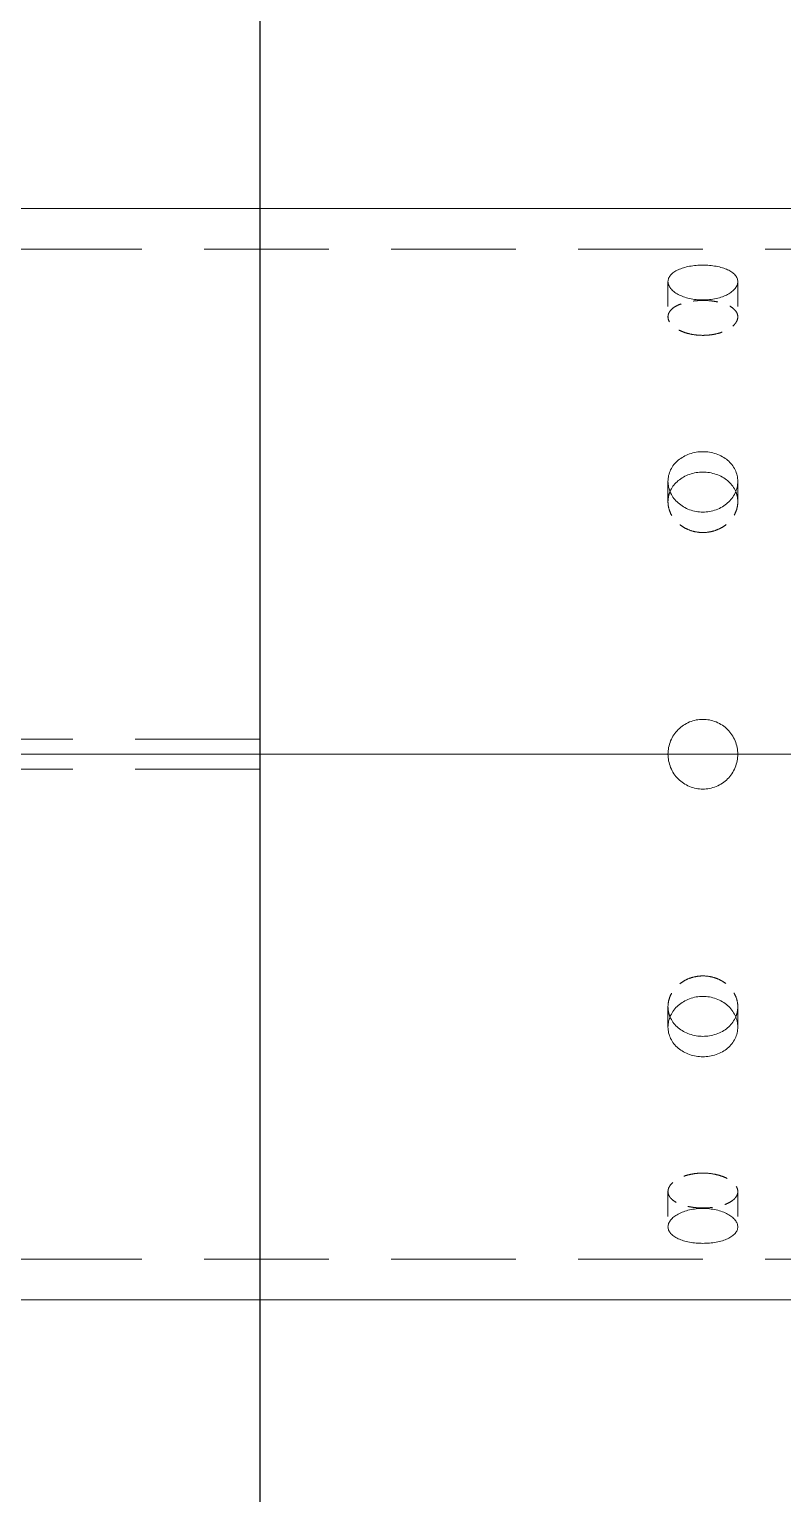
# Model space of a CAD drawing. Header units: millimetres. Extents: x -46397 to 283259, y -8690 to 23983.
# Drawn here: x 121856.5 to 122007.6, y 151.2 to 445.2 of the extents above; entities that cross this region are included whole.
import ezdxf

# ---------------------------------------------------------------- set-up
doc = ezdxf.new("R2010")
doc.units = ezdxf.units.MM
for name, pattern in [('CENTER', [2, 1.25, -0.25, 0.25, -0.25]), ('HIDDEN', [0.375, 0.25, -0.125]), ('HIDDENX2', [0.75, 0.5, -0.25])]:
    doc.linetypes.add(name, pattern=pattern)
for name, color, linetype, lineweight in [('CHUAN NET KHUAT', 4, 'HIDDEN', 0), ('DUONGCHINH', 7, 'Continuous', 25), ('DUONGTAM', 1, 'CENTER', 0)]:
    doc.layers.add(name, color=color, linetype=linetype, lineweight=lineweight)
doc.layers.add('flashshoot', color=7, linetype='Continuous')

# ---------------------------------------------------------------- blocks, each defined once
blk = doc.blocks.new('A$C90275d84')
at = {"color": 2, "linetype": 'Continuous', "lineweight": 0, "ltscale": 10}
for p, q in [((-109.55, 1960), (-109.55, -3000)), ((109.55, 1960), (109.55, -3000))]:
    blk.add_line(p, q, dxfattribs=at)
at = {"color": 1, "linetype": 'HIDDENX2', "lineweight": 0, "ltscale": 50}
for p, q in [((-101.37, 1960), (-101.37, -3000)), ((101.37, 1960), (101.37, -3000))]:
    blk.add_line(p, q, dxfattribs=at)
at = {"color": 1, "linetype": 'HIDDENX2', "lineweight": 0, "ltscale": 10}
for p, q in [((-94.87, -283), (-87.79, -283)), ((-54.77, -283), (-50.68, -283)), ((50.68, -283), (54.77, -283)), ((87.79, -283), (94.87, -283)), ((-94.87, -297), (-87.79, -297)), ((-54.77, -297), (-50.68, -297)), ((50.68, -297), (54.77, -297)), ((87.79, -297), (94.87, -297))]:
    blk.add_line(p, q, dxfattribs=at)
at = {"color": 2, "linetype": 'Continuous', "lineweight": 0, "ltscale": 10}
for points, knots in [([(-91.18, -290), (-91.18, -290.44), (-91.2, -290.89), (-91.3, -291.8), (-91.38, -292.25), (-91.57, -293.11), (-91.69, -293.52), (-91.98, -294.29), (-92.13, -294.64), (-92.47, -295.26), (-92.66, -295.55), (-93.06, -296.07), (-93.28, -296.29), (-93.73, -296.65), (-93.96, -296.78), (-94.42, -296.96), (-94.65, -297), (-95.09, -297), (-95.32, -296.96), (-95.76, -296.78), (-95.98, -296.65), (-96.39, -296.29), (-96.59, -296.07), (-96.94, -295.55), (-97.11, -295.26), (-97.39, -294.64), (-97.53, -294.29), (-97.76, -293.52), (-97.86, -293.11), (-98.02, -292.25), (-98.08, -291.8), (-98.16, -290.89), (-98.18, -290.44), (-98.18, -289.56), (-98.16, -289.11), (-98.08, -288.2), (-98.02, -287.75), (-97.86, -286.89), (-97.76, -286.48), (-97.53, -285.71), (-97.39, -285.36), (-97.11, -284.74), (-96.94, -284.45), (-96.59, -283.93), (-96.39, -283.71), (-95.98, -283.35), (-95.76, -283.22), (-95.32, -283.04), (-95.09, -283), (-94.65, -283), (-94.42, -283.04), (-93.96, -283.22), (-93.73, -283.35), (-93.28, -283.71), (-93.06, -283.93), (-92.66, -284.45), (-92.47, -284.74), (-92.13, -285.36), (-91.98, -285.71), (-91.69, -286.48), (-91.57, -286.89), (-91.38, -287.75), (-91.3, -288.2), (-91.2, -289.11), (-91.18, -289.56), (-91.18, -290)], [0, 0, 0, 0, 1.318789, 1.318789, 2.637578, 2.637578, 3.956368, 3.956368, 5.275157, 5.275157, 6.593945, 6.593945, 7.912734, 7.912734, 9.231522, 9.231522, 10.550311, 10.550311, 11.869099, 11.869099, 13.187888, 13.187888, 14.506676, 14.506676, 15.825465, 15.825465, 17.144254, 17.144254, 18.463043, 18.463043, 19.781833, 19.781833, 21.100622, 21.100622, 22.419411, 22.419411, 23.7382, 23.7382, 25.05699, 25.05699, 26.375779, 26.375779, 27.694567, 27.694567, 29.013356, 29.013356, 30.332144, 30.332144, 31.650933, 31.650933, 32.969721, 32.969721, 34.28851, 34.28851, 35.607298, 35.607298, 36.926087, 36.926087, 38.244876, 38.244876, 39.563665, 39.563665, 40.882454, 40.882454, 42.201244, 42.201244, 42.201244, 42.201244]), ([(-48.6, -290), (-48.6, -290.44), (-48.64, -290.89), (-48.8, -291.8), (-48.92, -292.25), (-49.24, -293.11), (-49.44, -293.52), (-49.9, -294.29), (-50.16, -294.64), (-50.71, -295.26), (-51.02, -295.55), (-51.7, -296.07), (-52.06, -296.29), (-52.82, -296.65), (-53.21, -296.78), (-54, -296.96), (-54.39, -297), (-55.16, -297), (-55.55, -296.96), (-56.33, -296.78), (-56.71, -296.65), (-57.45, -296.29), (-57.8, -296.07), (-58.45, -295.55), (-58.74, -295.26), (-59.27, -294.64), (-59.51, -294.29), (-59.94, -293.52), (-60.13, -293.11), (-60.43, -292.25), (-60.54, -291.8), (-60.69, -290.89), (-60.73, -290.44), (-60.73, -289.56), (-60.69, -289.11), (-60.54, -288.2), (-60.43, -287.75), (-60.13, -286.89), (-59.94, -286.48), (-59.51, -285.71), (-59.27, -285.36), (-58.74, -284.74), (-58.45, -284.45), (-57.8, -283.93), (-57.45, -283.71), (-56.71, -283.35), (-56.33, -283.22), (-55.55, -283.04), (-55.16, -283), (-54.39, -283), (-54, -283.04), (-53.21, -283.22), (-52.82, -283.35), (-52.06, -283.71), (-51.7, -283.93), (-51.02, -284.45), (-50.71, -284.74), (-50.16, -285.36), (-49.9, -285.71), (-49.44, -286.48), (-49.24, -286.89), (-48.92, -287.75), (-48.8, -288.2), (-48.64, -289.11), (-48.6, -289.56), (-48.6, -290)], [0, 0, 0, 0, 1.318789, 1.318789, 2.637578, 2.637578, 3.956368, 3.956368, 5.275157, 5.275157, 6.593945, 6.593945, 7.912734, 7.912734, 9.231522, 9.231522, 10.550311, 10.550311, 11.869099, 11.869099, 13.187888, 13.187888, 14.506676, 14.506676, 15.825465, 15.825465, 17.144254, 17.144254, 18.463043, 18.463043, 19.781833, 19.781833, 21.100622, 21.100622, 22.419411, 22.419411, 23.7382, 23.7382, 25.05699, 25.05699, 26.375779, 26.375779, 27.694567, 27.694567, 29.013356, 29.013356, 30.332144, 30.332144, 31.650933, 31.650933, 32.969721, 32.969721, 34.28851, 34.28851, 35.607298, 35.607298, 36.926087, 36.926087, 38.244876, 38.244876, 39.563665, 39.563665, 40.882454, 40.882454, 42.201244, 42.201244, 42.201244, 42.201244]), ([(-52.72, -283.41), (-52.81, -283.45), (-52.9, -283.49), (-53.36, -283.71), (-53.71, -283.93), (-54.35, -284.45), (-54.65, -284.74), (-55.17, -285.36), (-55.42, -285.71), (-55.85, -286.48), (-56.03, -286.89), (-56.33, -287.75), (-56.44, -288.2), (-56.59, -289.11), (-56.63, -289.56), (-56.63, -290.44), (-56.59, -290.89), (-56.44, -291.8), (-56.33, -292.25), (-56.03, -293.11), (-55.85, -293.52), (-55.42, -294.29), (-55.17, -294.64), (-54.65, -295.26), (-54.35, -295.55), (-53.71, -296.07), (-53.36, -296.29), (-52.9, -296.51), (-52.81, -296.55), (-52.72, -296.59)], [12.868165, 12.868165, 12.868165, 12.868165, 13.188536, 13.188536, 14.507389, 14.507389, 15.826243, 15.826243, 17.145097, 17.145097, 18.463951, 18.463951, 19.782805, 19.782805, 21.10166, 21.10166, 22.420514, 22.420514, 23.739368, 23.739368, 25.058222, 25.058222, 26.377077, 26.377077, 27.69593, 27.69593, 29.014783, 29.014783, 29.335155, 29.335155, 29.335155, 29.335155]), ([(-7, -290), (-7, -289.56), (-6.96, -289.11), (-6.78, -288.2), (-6.65, -287.75), (-6.29, -286.89), (-6.07, -286.48), (-5.55, -285.71), (-5.26, -285.36), (-4.64, -284.74), (-4.29, -284.45), (-3.52, -283.93), (-3.11, -283.71), (-2.25, -283.35), (-1.8, -283.22), (-0.89, -283.04), (-0.44, -283), (0.44, -283), (0.89, -283.04), (1.8, -283.22), (2.25, -283.35), (3.11, -283.71), (3.52, -283.93), (4.29, -284.45), (4.64, -284.74), (5.26, -285.36), (5.55, -285.71), (6.07, -286.48), (6.29, -286.89), (6.65, -287.75), (6.78, -288.2), (6.96, -289.11), (7, -289.56), (7, -290.44), (6.96, -290.89), (6.78, -291.8), (6.65, -292.25), (6.29, -293.11), (6.07, -293.52), (5.55, -294.29), (5.26, -294.64), (4.64, -295.26), (4.29, -295.55), (3.52, -296.07), (3.11, -296.29), (2.25, -296.65), (1.8, -296.78), (0.89, -296.96), (0.44, -297), (-0.44, -297), (-0.89, -296.96), (-1.8, -296.78), (-2.25, -296.65), (-3.11, -296.29), (-3.52, -296.07), (-4.29, -295.55), (-4.64, -295.26), (-5.26, -294.64), (-5.55, -294.29), (-6.07, -293.52), (-6.29, -293.11), (-6.65, -292.25), (-6.78, -291.8), (-6.96, -290.89), (-7, -290.44), (-7, -290)], [0, 0, 0, 0, 1.318789, 1.318789, 2.637578, 2.637578, 3.956368, 3.956368, 5.275157, 5.275157, 6.593945, 6.593945, 7.912734, 7.912734, 9.231522, 9.231522, 10.550311, 10.550311, 11.869099, 11.869099, 13.187888, 13.187888, 14.506676, 14.506676, 15.825465, 15.825465, 17.144254, 17.144254, 18.463043, 18.463043, 19.781833, 19.781833, 21.100622, 21.100622, 22.419411, 22.419411, 23.7382, 23.7382, 25.05699, 25.05699, 26.375779, 26.375779, 27.694567, 27.694567, 29.013356, 29.013356, 30.332144, 30.332144, 31.650933, 31.650933, 32.969721, 32.969721, 34.28851, 34.28851, 35.607298, 35.607298, 36.926087, 36.926087, 38.244876, 38.244876, 39.563665, 39.563665, 40.882454, 40.882454, 42.201244, 42.201244, 42.201244, 42.201244]), ([(48.6, -290), (48.6, -289.56), (48.64, -289.11), (48.8, -288.2), (48.92, -287.75), (49.24, -286.89), (49.44, -286.48), (49.9, -285.71), (50.16, -285.36), (50.71, -284.74), (51.02, -284.45), (51.7, -283.93), (52.06, -283.71), (52.82, -283.35), (53.21, -283.22), (54, -283.04), (54.39, -283), (55.16, -283), (55.55, -283.04), (56.33, -283.22), (56.71, -283.35), (57.45, -283.71), (57.8, -283.93), (58.45, -284.45), (58.74, -284.74), (59.27, -285.36), (59.51, -285.71), (59.94, -286.48), (60.13, -286.89), (60.43, -287.75), (60.54, -288.2), (60.69, -289.11), (60.73, -289.56), (60.73, -290.44), (60.69, -290.89), (60.54, -291.8), (60.43, -292.25), (60.13, -293.11), (59.94, -293.52), (59.51, -294.29), (59.27, -294.64), (58.74, -295.26), (58.45, -295.55), (57.8, -296.07), (57.45, -296.29), (56.71, -296.65), (56.33, -296.78), (55.55, -296.96), (55.16, -297), (54.39, -297), (54, -296.96), (53.21, -296.78), (52.82, -296.65), (52.06, -296.29), (51.7, -296.07), (51.02, -295.55), (50.71, -295.26), (50.16, -294.64), (49.9, -294.29), (49.44, -293.52), (49.24, -293.11), (48.92, -292.25), (48.8, -291.8), (48.64, -290.89), (48.6, -290.44), (48.6, -290)], [0, 0, 0, 0, 1.318789, 1.318789, 2.637578, 2.637578, 3.956368, 3.956368, 5.275157, 5.275157, 6.593945, 6.593945, 7.912734, 7.912734, 9.231522, 9.231522, 10.550311, 10.550311, 11.869099, 11.869099, 13.187888, 13.187888, 14.506676, 14.506676, 15.825465, 15.825465, 17.144254, 17.144254, 18.463043, 18.463043, 19.781833, 19.781833, 21.100622, 21.100622, 22.419411, 22.419411, 23.7382, 23.7382, 25.05699, 25.05699, 26.375779, 26.375779, 27.694567, 27.694567, 29.013356, 29.013356, 30.332144, 30.332144, 31.650933, 31.650933, 32.969721, 32.969721, 34.28851, 34.28851, 35.607298, 35.607298, 36.926087, 36.926087, 38.244876, 38.244876, 39.563665, 39.563665, 40.882454, 40.882454, 42.201244, 42.201244, 42.201244, 42.201244]), ([(52.72, -296.59), (52.81, -296.55), (52.9, -296.51), (53.36, -296.29), (53.71, -296.07), (54.35, -295.55), (54.65, -295.26), (55.17, -294.64), (55.42, -294.29), (55.85, -293.52), (56.03, -293.11), (56.33, -292.25), (56.44, -291.8), (56.59, -290.89), (56.63, -290.44), (56.63, -289.56), (56.59, -289.11), (56.44, -288.2), (56.33, -287.75), (56.03, -286.89), (55.85, -286.48), (55.42, -285.71), (55.17, -285.36), (54.65, -284.74), (54.35, -284.45), (53.71, -283.93), (53.36, -283.71), (52.9, -283.49), (52.81, -283.45), (52.72, -283.41)], [12.868165, 12.868165, 12.868165, 12.868165, 13.188536, 13.188536, 14.507389, 14.507389, 15.826243, 15.826243, 17.145097, 17.145097, 18.463951, 18.463951, 19.782805, 19.782805, 21.10166, 21.10166, 22.420514, 22.420514, 23.739368, 23.739368, 25.058222, 25.058222, 26.377077, 26.377077, 27.69593, 27.69593, 29.014783, 29.014783, 29.335155, 29.335155, 29.335155, 29.335155]), ([(91.18, -290), (91.18, -289.56), (91.2, -289.11), (91.3, -288.2), (91.38, -287.75), (91.57, -286.89), (91.69, -286.48), (91.98, -285.71), (92.13, -285.36), (92.47, -284.74), (92.66, -284.45), (93.06, -283.93), (93.28, -283.71), (93.73, -283.35), (93.96, -283.22), (94.42, -283.04), (94.65, -283), (95.09, -283), (95.32, -283.04), (95.76, -283.22), (95.98, -283.35), (96.39, -283.71), (96.59, -283.93), (96.94, -284.45), (97.11, -284.74), (97.39, -285.36), (97.53, -285.71), (97.76, -286.48), (97.86, -286.89), (98.02, -287.75), (98.08, -288.2), (98.16, -289.11), (98.18, -289.56), (98.18, -290.44), (98.16, -290.89), (98.08, -291.8), (98.02, -292.25), (97.86, -293.11), (97.76, -293.52), (97.53, -294.29), (97.39, -294.64), (97.11, -295.26), (96.94, -295.55), (96.59, -296.07), (96.39, -296.29), (95.98, -296.65), (95.76, -296.78), (95.32, -296.96), (95.09, -297), (94.65, -297), (94.42, -296.96), (93.96, -296.78), (93.73, -296.65), (93.28, -296.29), (93.06, -296.07), (92.66, -295.55), (92.47, -295.26), (92.13, -294.64), (91.98, -294.29), (91.69, -293.52), (91.57, -293.11), (91.38, -292.25), (91.3, -291.8), (91.2, -290.89), (91.18, -290.44), (91.18, -290)], [0, 0, 0, 0, 1.318789, 1.318789, 2.637578, 2.637578, 3.956368, 3.956368, 5.275157, 5.275157, 6.593945, 6.593945, 7.912734, 7.912734, 9.231522, 9.231522, 10.550311, 10.550311, 11.869099, 11.869099, 13.187888, 13.187888, 14.506676, 14.506676, 15.825465, 15.825465, 17.144254, 17.144254, 18.463043, 18.463043, 19.781833, 19.781833, 21.100622, 21.100622, 22.419411, 22.419411, 23.7382, 23.7382, 25.05699, 25.05699, 26.375779, 26.375779, 27.694567, 27.694567, 29.013356, 29.013356, 30.332144, 30.332144, 31.650933, 31.650933, 32.969721, 32.969721, 34.28851, 34.28851, 35.607298, 35.607298, 36.926087, 36.926087, 38.244876, 38.244876, 39.563665, 39.563665, 40.882454, 40.882454, 42.201244, 42.201244, 42.201244, 42.201244])]:
    blk.add_open_spline(points, degree=3, knots=knots, dxfattribs=at)
at = {"color": 1, "linetype": 'HIDDENX2', "lineweight": 0, "ltscale": 10}
for points, knots in [([(-84.08, -290), (-84.08, -289.56), (-84.1, -289.11), (-84.2, -288.2), (-84.28, -287.75), (-84.48, -286.89), (-84.6, -286.48), (-84.88, -285.71), (-85.04, -285.36), (-85.38, -284.74), (-85.57, -284.45), (-85.97, -283.93), (-86.19, -283.71), (-86.64, -283.35), (-86.88, -283.22), (-87.34, -283.04), (-87.57, -283), (-88.01, -283), (-88.23, -283.04), (-88.68, -283.22), (-88.89, -283.35), (-89.3, -283.71), (-89.5, -283.93), (-89.86, -284.45), (-90.02, -284.74), (-90.3, -285.36), (-90.43, -285.71), (-90.66, -286.48), (-90.76, -286.89), (-90.92, -287.75), (-90.98, -288.2), (-91.06, -289.11), (-91.08, -289.56), (-91.08, -290.44), (-91.06, -290.89), (-90.98, -291.8), (-90.92, -292.25), (-90.76, -293.11), (-90.66, -293.52), (-90.43, -294.29), (-90.3, -294.64), (-90.02, -295.26), (-89.86, -295.55), (-89.5, -296.07), (-89.3, -296.29), (-88.89, -296.65), (-88.68, -296.78), (-88.23, -296.96), (-88.01, -297), (-87.57, -297), (-87.34, -296.96), (-86.88, -296.78), (-86.64, -296.65), (-86.19, -296.29), (-85.97, -296.07), (-85.57, -295.55), (-85.38, -295.26), (-85.04, -294.64), (-84.88, -294.29), (-84.6, -293.52), (-84.48, -293.11), (-84.28, -292.25), (-84.2, -291.8), (-84.1, -290.89), (-84.08, -290.44), (-84.08, -290)], [0, 0, 0, 0, 1.318854, 1.318854, 2.637708, 2.637708, 3.956563, 3.956563, 5.275417, 5.275417, 6.59427, 6.59427, 7.913123, 7.913123, 9.231977, 9.231977, 10.55083, 10.55083, 11.869683, 11.869683, 13.188536, 13.188536, 14.507389, 14.507389, 15.826243, 15.826243, 17.145097, 17.145097, 18.463951, 18.463951, 19.782805, 19.782805, 21.10166, 21.10166, 22.420514, 22.420514, 23.739368, 23.739368, 25.058222, 25.058222, 26.377077, 26.377077, 27.69593, 27.69593, 29.014783, 29.014783, 30.333636, 30.333636, 31.652489, 31.652489, 32.971343, 32.971343, 34.290196, 34.290196, 35.609049, 35.609049, 36.927902, 36.927902, 38.246757, 38.246757, 39.565611, 39.565611, 40.884465, 40.884465, 42.203319, 42.203319, 42.203319, 42.203319]), ([(-44.5, -290), (-44.5, -289.56), (-44.54, -289.11), (-44.7, -288.2), (-44.82, -287.75), (-45.14, -286.89), (-45.34, -286.48), (-45.8, -285.71), (-46.06, -285.36), (-46.61, -284.74), (-46.93, -284.45), (-47.6, -283.93), (-47.97, -283.71), (-48.73, -283.35), (-49.12, -283.22), (-49.91, -283.04), (-50.3, -283), (-51.07, -283), (-51.46, -283.04), (-52.14, -283.2), (-52.43, -283.29), (-52.72, -283.41)], [0, 0, 0, 0, 1.318854, 1.318854, 2.637708, 2.637708, 3.956563, 3.956563, 5.275417, 5.275417, 6.59427, 6.59427, 7.913123, 7.913123, 9.231977, 9.231977, 10.55083, 10.55083, 11.869683, 11.869683, 12.868165, 12.868165, 12.868165, 12.868165]), ([(52.72, -283.41), (52.43, -283.29), (52.14, -283.2), (51.46, -283.04), (51.07, -283), (50.3, -283), (49.91, -283.04), (49.12, -283.22), (48.73, -283.35), (47.97, -283.71), (47.6, -283.93), (46.93, -284.45), (46.61, -284.74), (46.06, -285.36), (45.8, -285.71), (45.34, -286.48), (45.14, -286.89), (44.82, -287.75), (44.7, -288.2), (44.54, -289.11), (44.5, -289.56), (44.5, -290)], [29.335155, 29.335155, 29.335155, 29.335155, 30.333636, 30.333636, 31.652489, 31.652489, 32.971343, 32.971343, 34.290196, 34.290196, 35.609049, 35.609049, 36.927902, 36.927902, 38.246757, 38.246757, 39.565611, 39.565611, 40.884465, 40.884465, 42.203319, 42.203319, 42.203319, 42.203319]), ([(84.08, -290), (84.08, -290.44), (84.1, -290.89), (84.2, -291.8), (84.28, -292.25), (84.48, -293.11), (84.6, -293.52), (84.88, -294.29), (85.04, -294.64), (85.38, -295.26), (85.57, -295.55), (85.97, -296.07), (86.19, -296.29), (86.64, -296.65), (86.88, -296.78), (87.34, -296.96), (87.57, -297), (88.01, -297), (88.23, -296.96), (88.68, -296.78), (88.89, -296.65), (89.3, -296.29), (89.5, -296.07), (89.86, -295.55), (90.02, -295.26), (90.3, -294.64), (90.43, -294.29), (90.66, -293.52), (90.76, -293.11), (90.92, -292.25), (90.98, -291.8), (91.06, -290.89), (91.08, -290.44), (91.08, -289.56), (91.06, -289.11), (90.98, -288.2), (90.92, -287.75), (90.76, -286.89), (90.66, -286.48), (90.43, -285.71), (90.3, -285.36), (90.02, -284.74), (89.86, -284.45), (89.5, -283.93), (89.3, -283.71), (88.89, -283.35), (88.68, -283.22), (88.23, -283.04), (88.01, -283), (87.57, -283), (87.34, -283.04), (86.88, -283.22), (86.64, -283.35), (86.19, -283.71), (85.97, -283.93), (85.57, -284.45), (85.38, -284.74), (85.04, -285.36), (84.88, -285.71), (84.6, -286.48), (84.48, -286.89), (84.28, -287.75), (84.2, -288.2), (84.1, -289.11), (84.08, -289.56), (84.08, -290)], [0, 0, 0, 0, 1.318854, 1.318854, 2.637708, 2.637708, 3.956563, 3.956563, 5.275417, 5.275417, 6.59427, 6.59427, 7.913123, 7.913123, 9.231977, 9.231977, 10.55083, 10.55083, 11.869683, 11.869683, 13.188536, 13.188536, 14.507389, 14.507389, 15.826243, 15.826243, 17.145097, 17.145097, 18.463951, 18.463951, 19.782805, 19.782805, 21.10166, 21.10166, 22.420514, 22.420514, 23.739368, 23.739368, 25.058222, 25.058222, 26.377077, 26.377077, 27.69593, 27.69593, 29.014783, 29.014783, 30.333636, 30.333636, 31.652489, 31.652489, 32.971343, 32.971343, 34.290196, 34.290196, 35.609049, 35.609049, 36.927902, 36.927902, 38.246757, 38.246757, 39.565611, 39.565611, 40.884465, 40.884465, 42.203319, 42.203319, 42.203319, 42.203319]), ([(-52.72, -296.59), (-52.43, -296.71), (-52.14, -296.8), (-51.46, -296.96), (-51.07, -297), (-50.3, -297), (-49.91, -296.96), (-49.12, -296.78), (-48.73, -296.65), (-47.97, -296.29), (-47.6, -296.07), (-46.93, -295.55), (-46.61, -295.26), (-46.06, -294.64), (-45.8, -294.29), (-45.34, -293.52), (-45.14, -293.11), (-44.82, -292.25), (-44.7, -291.8), (-44.54, -290.89), (-44.5, -290.44), (-44.5, -290)], [29.335155, 29.335155, 29.335155, 29.335155, 30.333636, 30.333636, 31.652489, 31.652489, 32.971343, 32.971343, 34.290196, 34.290196, 35.609049, 35.609049, 36.927902, 36.927902, 38.246757, 38.246757, 39.565611, 39.565611, 40.884465, 40.884465, 42.203319, 42.203319, 42.203319, 42.203319]), ([(44.5, -290), (44.5, -290.44), (44.54, -290.89), (44.7, -291.8), (44.82, -292.25), (45.14, -293.11), (45.34, -293.52), (45.8, -294.29), (46.06, -294.64), (46.61, -295.26), (46.93, -295.55), (47.6, -296.07), (47.97, -296.29), (48.73, -296.65), (49.12, -296.78), (49.91, -296.96), (50.3, -297), (51.07, -297), (51.46, -296.96), (52.14, -296.8), (52.43, -296.71), (52.72, -296.59)], [0, 0, 0, 0, 1.318854, 1.318854, 2.637708, 2.637708, 3.956563, 3.956563, 5.275417, 5.275417, 6.59427, 6.59427, 7.913123, 7.913123, 9.231977, 9.231977, 10.55083, 10.55083, 11.869683, 11.869683, 12.868165, 12.868165, 12.868165, 12.868165])]:
    blk.add_open_spline(points, degree=3, knots=knots, dxfattribs=at)
at = {"layer": 'DUONGTAM', "ltscale": 100}
blk.add_line((0, 2440), (0, -3000), dxfattribs=at)
blk = doc.blocks.new('A$Cda035db7')
at = {"layer": 'DUONGTAM', "ltscale": 200}
blk.add_line((0, -3546.23), (0, 3546.23), dxfattribs=at)
blk = doc.blocks.new('A$Cd0a137ae')
at = {"color": 3, "linetype": 'HIDDENX2', "lineweight": 0, "ltscale": 50}
for radius in [605, 600, 600]:
    blk.add_circle((0, 2.33), radius, dxfattribs=at)
at = {"layer": 'DUONGCHINH', "color": 2}
blk.add_circle((0, 2.33), 606, dxfattribs=at)
at = {"layer": 'DUONGTAM', "ltscale": 100}
blk.add_line((-606, 2.33), (606, 2.33), dxfattribs=at)
blk = doc.blocks.new('A$C87972526')
at = {"color": 5, "linetype": 'Continuous', "lineweight": 0}
blk.add_circle((0, 2.34), 656, dxfattribs=at)
blk = doc.blocks.new('SD2-3')
at = {"layer": 'CHUAN NET KHUAT', "ltscale": 100}
for p, q in [((200, 851.5), (103, 851.5)), ((200, 845.5), (103, 845.5))]:
    blk.add_line(p, q, dxfattribs=at)
at = {"layer": 'DUONGCHINH'}
blk.add_line((200, 1428.5), (200, 268.5), dxfattribs=at)

msp = doc.modelspace()

# ---------------------------------------------------------------- block references
for name, p in [('SD2-3', (121702.78, -548.85, -1.5)), ('A$C87972526', (122279.28, 297.32, -1.5)), ('A$Cd0a137ae', (122281.61, 297.32, -1.5))]:
    msp.add_blockref(name, p)
at = {"layer": 'flashshoot', "rotation": 270}
for name in ['A$Cda035db7', 'A$C90275d84']:
    msp.add_blockref(name, (122281.61, 299.65, -1.5), dxfattribs=at)

doc.saveas('drawing.dxf')
